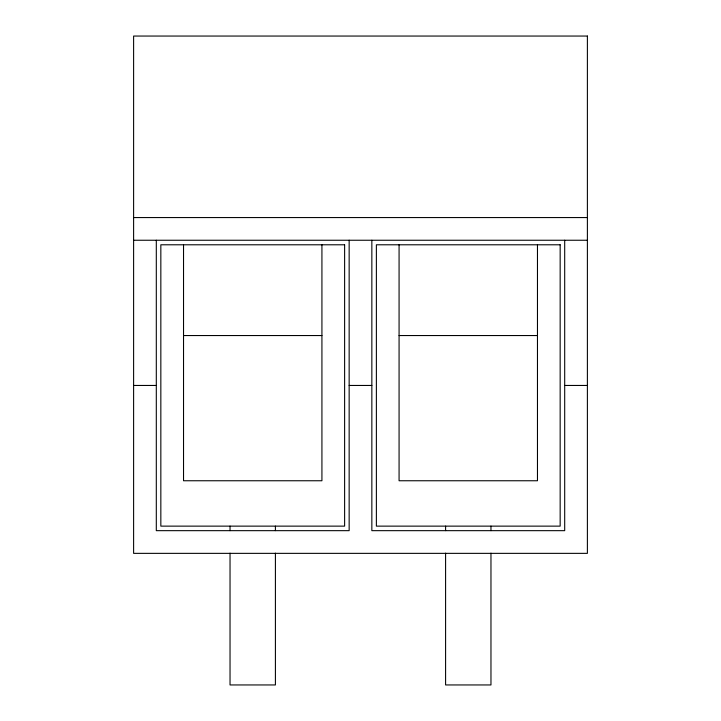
<?xml version="1.0" encoding="UTF-8"?>
<svg xmlns="http://www.w3.org/2000/svg" width="721" height="721" viewBox="0 0 721 721"><rect width="100%" height="100%" fill="white"/><g stroke="black" fill="none" stroke-linecap="round" stroke-linejoin="round"><path stroke-width="1.08" d="M133.61 217.562L587.39 217.562M133.61 240.246L587.39 240.246M183.531 335.544L321.926 335.544M399.074 335.544L537.469 335.544M133.61 385.456L156.304 385.456M349.153 385.456L371.847 385.456M564.696 385.456L587.39 385.456M564.696 240.246L564.696 530.665L371.847 530.665L371.847 240.246M537.469 244.789L537.469 480.754L399.074 480.754L399.074 244.789M490.965 526.132L490.965 530.638M490.965 553.16L490.965 684.95L445.587 684.95L445.587 553.16M445.587 526.132L445.587 530.638M349.153 240.246L349.153 530.665L156.304 530.665L156.304 240.246M321.926 244.789L321.926 480.754L183.531 480.754L183.531 244.789M275.413 526.132L275.413 530.638M275.413 553.16L275.413 684.95L230.035 684.95L230.035 553.16M230.035 526.132L230.035 530.638M587.39 36.05L133.61 36.05L133.61 553.358L587.39 553.358L587.39 36.05M344.62 244.789L160.837 244.789L160.837 526.132L344.62 526.132L344.62 244.789M560.163 244.789L376.38 244.789L376.38 526.132L560.163 526.132L560.163 244.789"/></g></svg>
